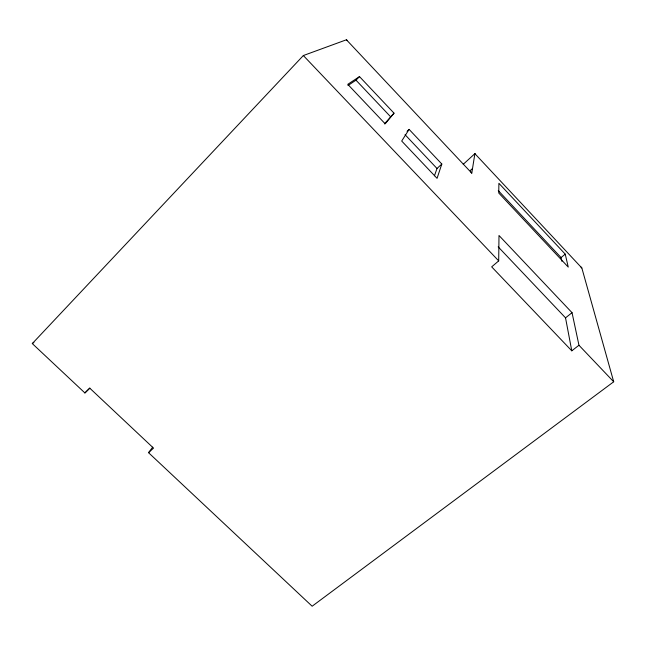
<?xml version="1.0" encoding="UTF-8"?>
<svg xmlns="http://www.w3.org/2000/svg" width="646" height="646" viewBox="0 0 646 646"><rect width="100%" height="100%" fill="white"/><g stroke="black" fill="none" stroke-linecap="round" stroke-linejoin="round"><path stroke-width="0.97" d="M578.961 345.255L571.783 350.818L491.679 266.855L498.696 260.887L498.995 235.491L572.041 312.68L578.961 345.255L613.7 381.778L312.139 606.223L148.54 452.676L152.682 447.169M89.842 388.093L84.901 392.954L32.3 343.591L303.345 55.54L346.426 39.777L471.782 173.152L474.915 153.506L474.947 154.192M441.816 164.027L437.059 178.344L401.699 141.038L409.096 129.378L441.816 164.027L437.011 168.485L434.451 175.793M394.02 113.163L385.194 123.822L347.758 84.335L359.499 76.608L394.02 113.163L384.41 123.919M347.992 85.506L355.994 80.169L359.499 76.608M84.901 392.954L89.746 388.141L153.522 448.114L148.54 452.676M407.061 131.34L409.096 129.378M463.23 164.326L474.875 153.659L581.844 267.993L613.7 381.778M470.28 170.544L472.517 168.509M561.891 261.307L561.083 257.568L565.234 254.144L498.898 183.294L498.744 193.001L568.246 267.081L565.234 254.144M571.783 350.818L565.533 317.848L572.041 312.68M32.3 343.591L33.891 342.372M346.426 39.777L347.451 40.625M470.813 171.893L471.782 173.152M580.899 266.943L581.844 267.993M303.345 55.54L498.696 260.887M498.179 246.853L565.533 317.848M355.994 80.169L390.475 116.635M405.026 134.667L437.011 168.485M498.276 190.594L561.083 257.568"/></g></svg>
